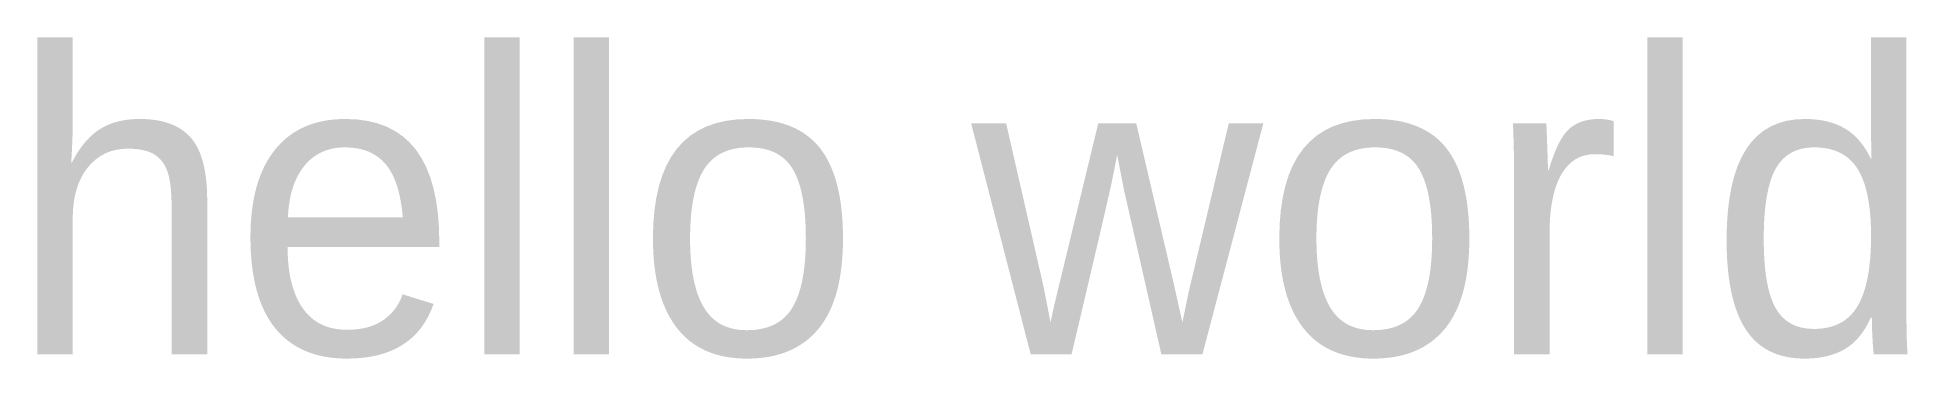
# Model space of a CAD drawing. Header units: millimetres. Extents: x 0.9 to 63.1, y -0.1 to 10.5.
import ezdxf

# ---------------------------------------------------------------- set-up
doc = ezdxf.new("R2010")
doc.units = ezdxf.units.MM

msp = doc.modelspace()

# ---------------------------------------------------------------- texts
msp.add_text('hello world', height=10).set_placement((0, 0))

doc.saveas('drawing.dxf')
